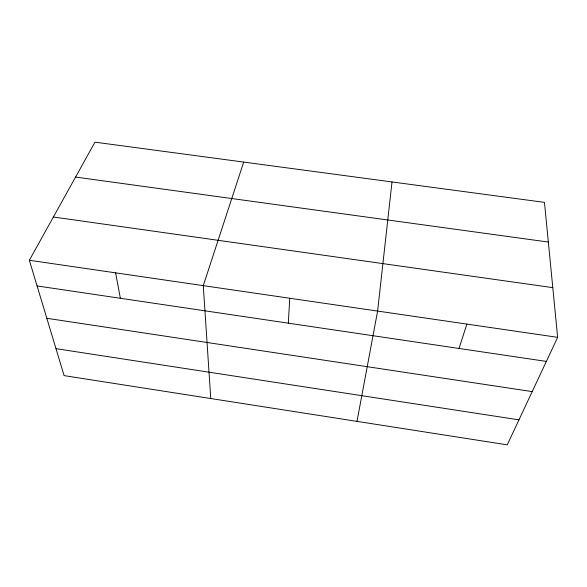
<?xml version="1.0" encoding="UTF-8"?>
<svg xmlns="http://www.w3.org/2000/svg" width="587" height="587" viewBox="0 0 587 587"><rect width="100%" height="100%" fill="white"/><g stroke="black" fill="none" stroke-linecap="round" stroke-linejoin="round"><path stroke-width="0.88" d="M288.327 323.166L289.743 298.255M392.013 181.948L377.61 311.066L357.006 421.371M459.005 348.458L466.9 324.09M243.686 162.078L203.278 285.642L210.762 398.529M557.65 337.334L507.249 444.843L64.108 375.621L29.35 260.268L94.977 142.157L544.457 202.368L557.65 337.334L29.35 260.268M75.584 177.069L548.331 242.049M53.395 216.999L552.793 287.652M37.084 285.942L546.365 361.401M46.835 318.286L532.204 391.61M55.985 348.656L518.959 419.852M115.61 272.852L120.357 298.277"/></g></svg>
